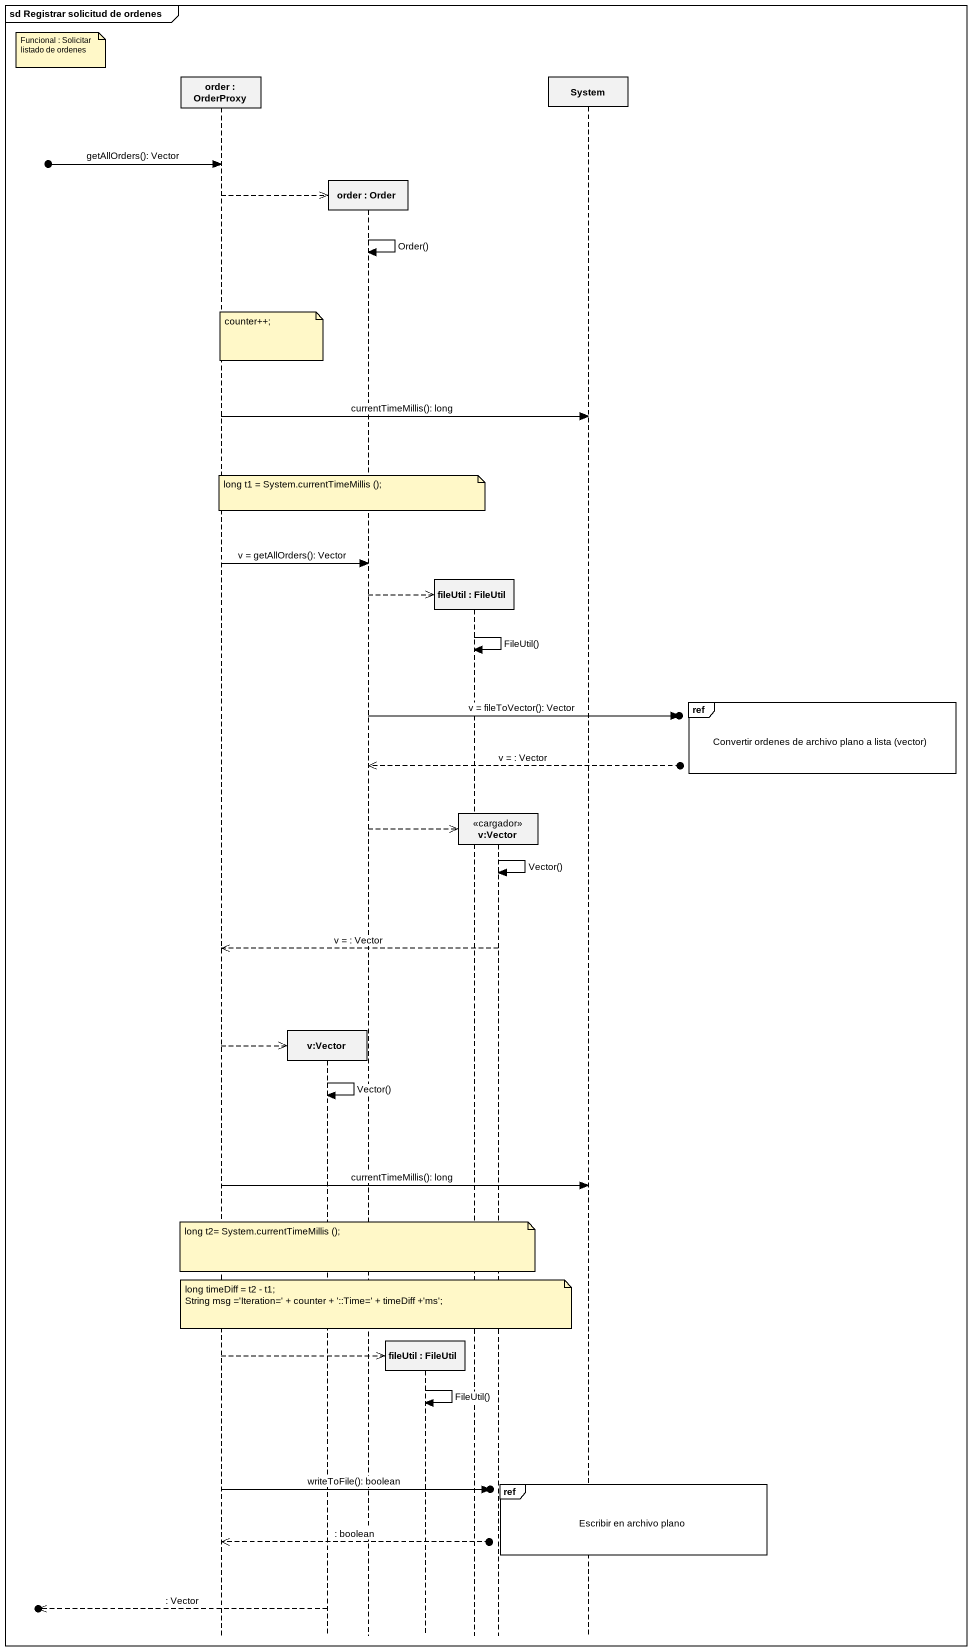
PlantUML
@startuml
mainframe sd Registrar solicitud de ordenes
hide footbox
participant "order : OrderProxy" as order
participant "v:Vector" as v_Vector
participant "order : Order" as order_2
participant "fileUtil : FileUtil" as fileUtil
participant "fileUtil : FileUtil" as fileUtil_2
participant "v:Vector" as v_Vector_2 <<cargador>>
participant System

note left of order : Funcional : Solicitar listado de ordenes
[o-> order : getAllOrders(): Vector
order -->> order_2 **
order_2 -> order_2 : Order()
note over order : counter++;
order -> System : currentTimeMillis(): long
note over order_2 : long t1 = System.currentTimeMillis ();
order -> order_2 : v = getAllOrders(): Vector
order_2 -->> fileUtil_2 **
fileUtil_2 -> fileUtil_2 : FileUtil()
ref over System : Convertir ordenes de archivo plano a lista (vector)
order_2 ->o] : v = fileToVector(): Vector
order_2 <<--o] : v = : Vector
order_2 -->> v_Vector_2 **
v_Vector_2 -> v_Vector_2 : Vector()
v_Vector_2 -->> order : v = : Vector
order -->> v_Vector **
v_Vector -> v_Vector : Vector()
order -> System : currentTimeMillis(): long
note over order_2 : long t2= System.currentTimeMillis ();
note over order_2
  long timeDiff = t2 - t1;
  String msg ='Iteration=' + counter + '::Time=' + timeDiff +'ms';
end note
order -->> fileUtil **
fileUtil -> fileUtil : FileUtil()
ref over System : Escribir en archivo plano
order ->o] : writeToFile(): boolean
order <<--o] : : boolean
[o<<-- v_Vector : : Vector
@enduml
